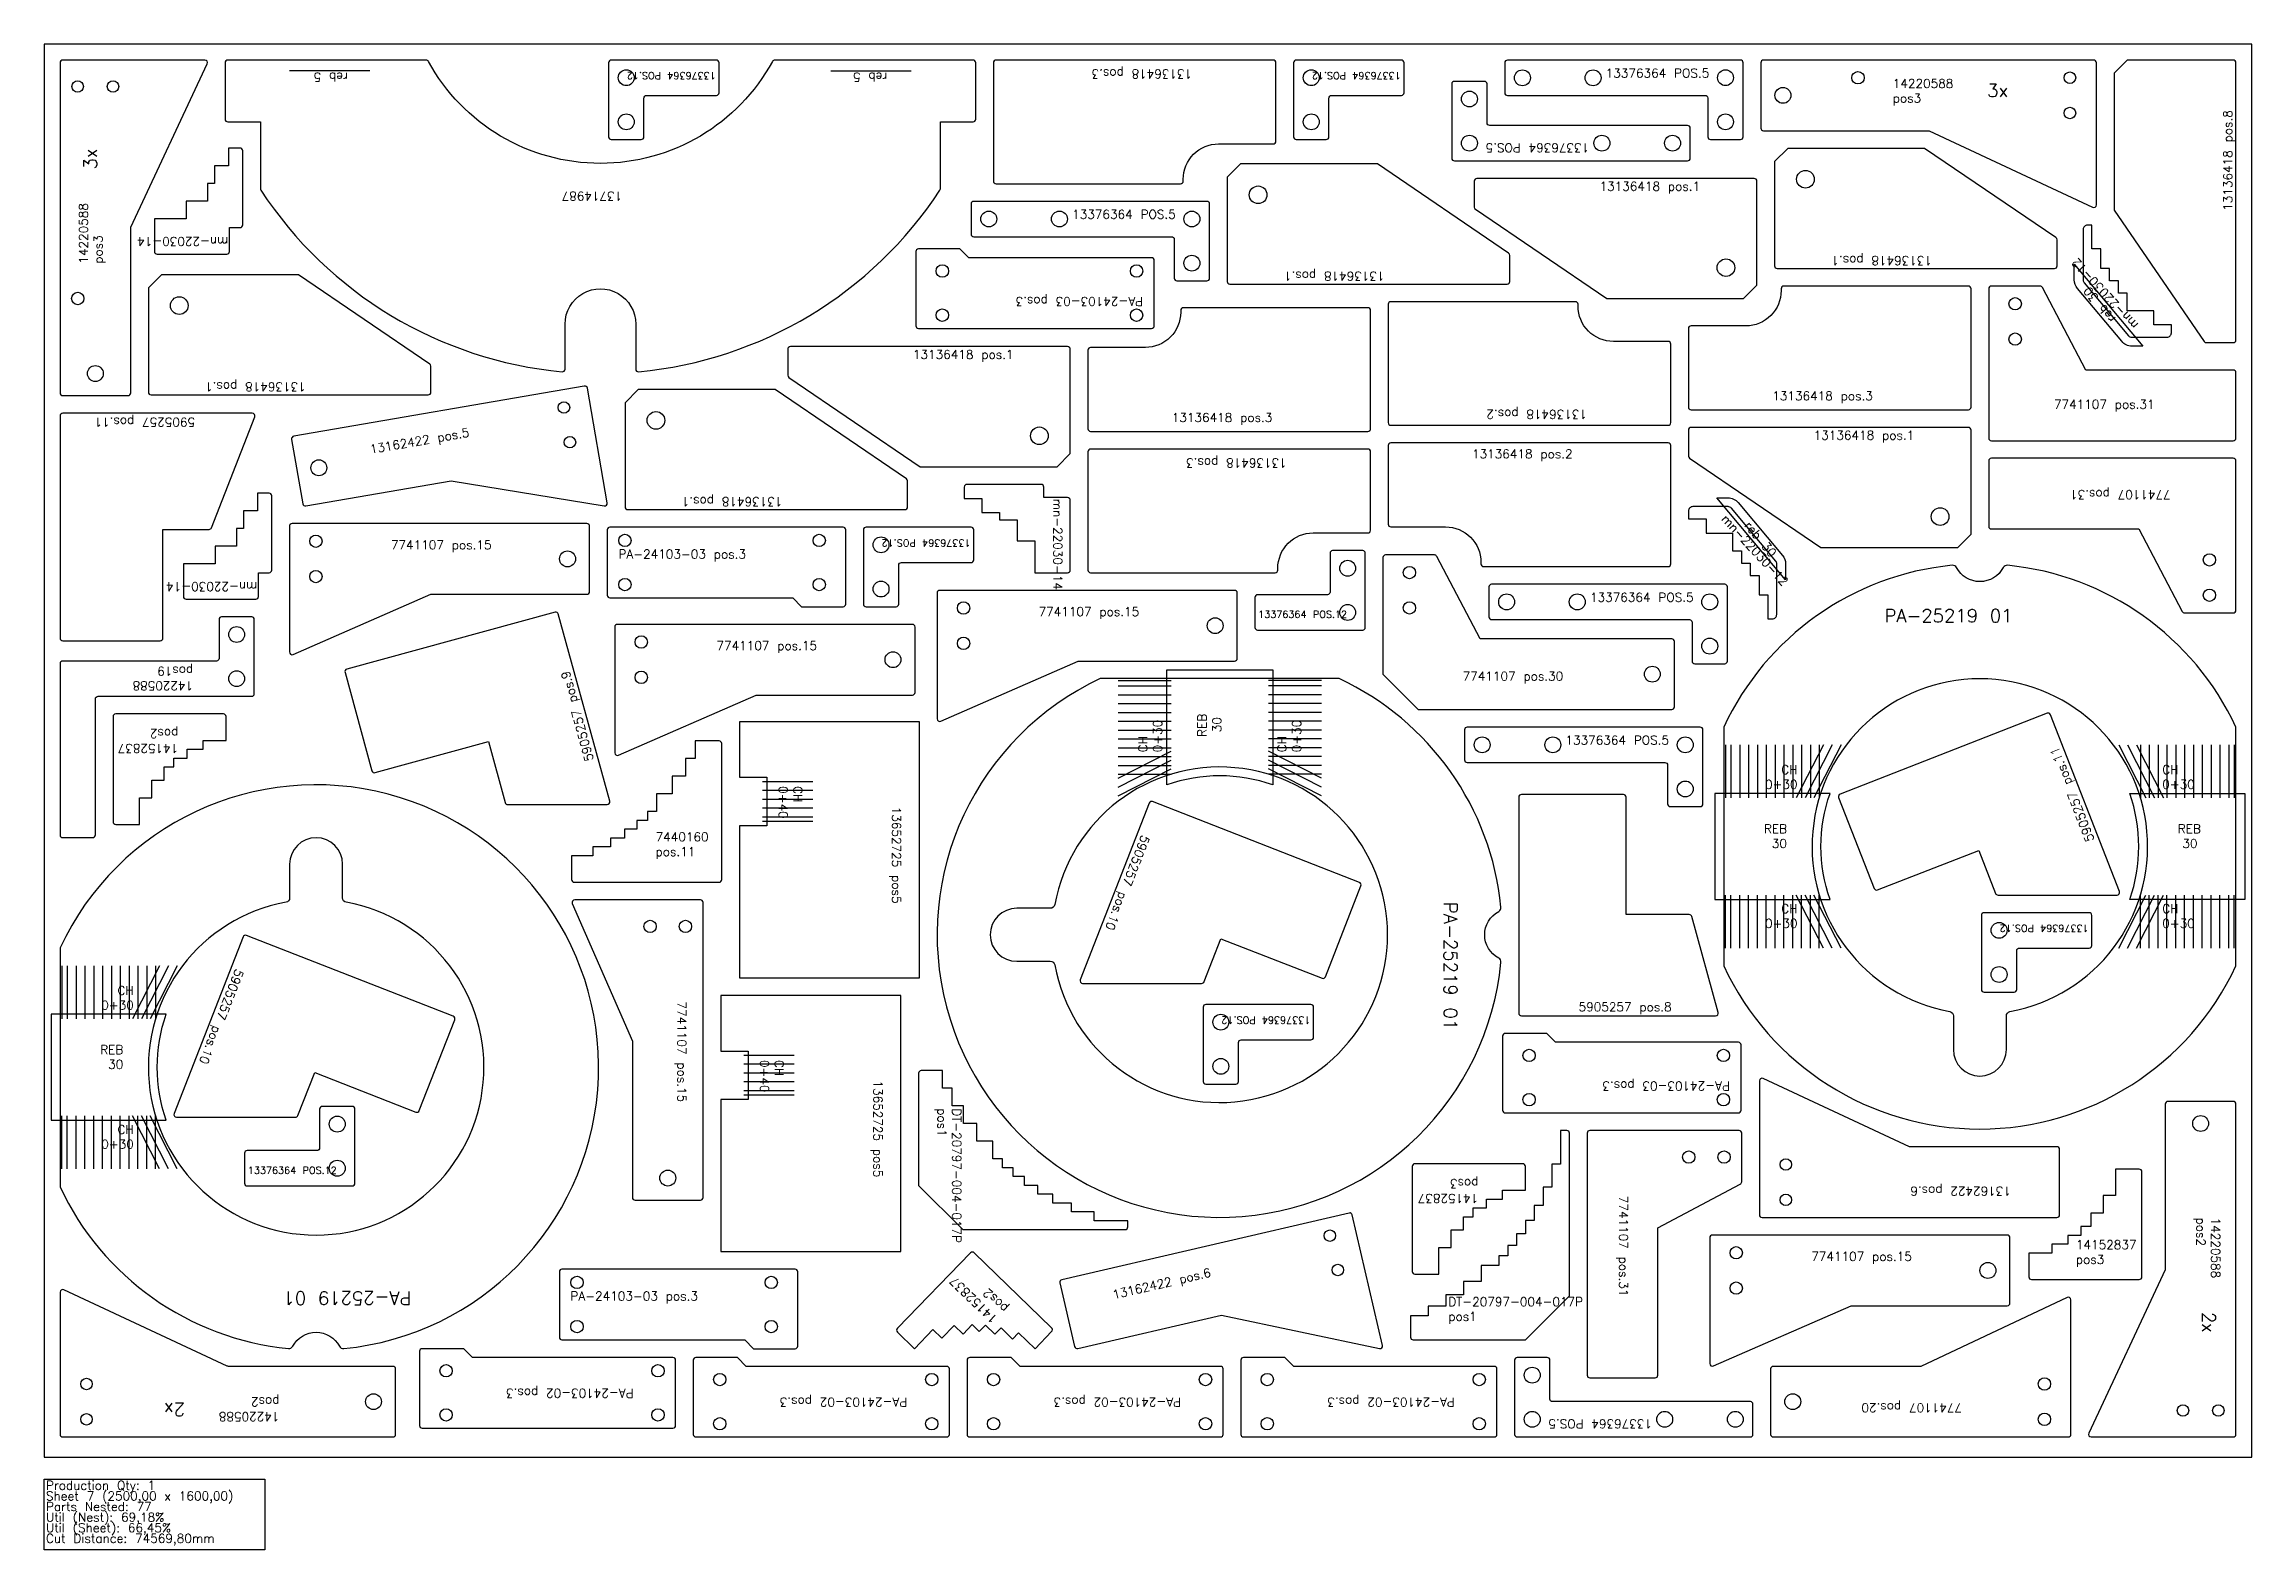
# Model space of a CAD drawing. Header units: millimetres. Extents: x 15750 to 18250, y -105 to 1600.
import ezdxf

# ---------------------------------------------------------------- set-up
doc = ezdxf.new("R2010")
doc.units = ezdxf.units.MM
for name, color, linetype in [('13136418', 7, 'Continuous'), ('13162422', 7, 'Continuous'), ('13376364v01', 7, 'Continuous'), ('13714987', 7, 'Continuous'), ('14152837', 7, 'Continuous'), ('14220588v01', 7, 'Continuous'), ('5905257', 7, 'Continuous'), ('7440160', 7, 'Continuous'), ('7741107v0', 7, 'Continuous'), ('Chanfro', 7, 'Continuous'), ('DT-20797-004-017P', 7, 'Continuous'), ('MN-22030-12', 7, 'Continuous'), ('mn-22030-14', 7, 'Continuous'), ('PA-24103-02', 7, 'Continuous'), ('PA-24103-03', 7, 'Continuous'), ('PA-25219 01', 7, 'Continuous'), ('Rebaixo', 7, 'Continuous'), ('sheet', 24, 'Continuous'), ('Stats', 7, 'Continuous'), ('Texto', 7, 'Continuous')]:
    doc.layers.add(name, color=color, linetype=linetype)
doc.styles.get("Standard").update_dxf_attribs({"font": 'txt.shx'})

msp = doc.modelspace()

# ---------------------------------------------------------------- linework, layer by layer
at = {"color": 2}
for points in [[(16741.3, 542.8), (16741.3, 832.8), (16537.3, 832.8), (16537.3, 769.8), (16568.3, 769.8), (16568.3, 714.8), (16537.3, 714.8), (16537.3, 542.8)], [(16720.2, 232.8), (16720.2, 522.8), (16516.2, 522.8), (16516.2, 459.8), (16547.2, 459.8), (16547.2, 404.8), (16516.2, 404.8), (16516.2, 232.8)]]:
    msp.add_lwpolyline(points, close=True, dxfattribs=at)
at = {"layer": '13136418', "color": 2}
for points in [[(17079.9, 1487), (17141.9, 1487, 0.414214), (17144.9, 1490), (17144.9, 1579, 0.414214), (17141.9, 1582), (16827.9, 1582, 0.414214), (16824.9, 1579), (16824.9, 1445, 0.414214), (16827.9, 1442), (17036.9, 1442, 0.414214), (17039.9, 1445), (17039.9, 1447, -0.414214)], [(18198.6, 1262), (18229, 1262, 0.414214), (18232, 1265), (18232, 1579, 0.414214), (18229, 1582), (18109, 1582), (18094, 1567), (18094, 1412), (18196.1, 1263.3, 0.247123)], [(17879.5, 1482), (17724.5, 1482), (17709.5, 1467), (17709.5, 1349, 0.414214), (17712.5, 1346), (18026.5, 1346, 0.414214), (18029.5, 1349), (18029.5, 1378.4, 0.248329), (18028.2, 1380.9)], [(17259.7, 1464.4), (17104.7, 1464.4), (17089.7, 1449.4), (17089.7, 1331.4, 0.414214), (17092.7, 1328.4), (17406.7, 1328.4, 0.414214), (17409.7, 1331.4), (17409.7, 1360.8, 0.248328), (17408.4, 1363.3)], [(17519.5, 1311.9), (17674.5, 1311.9), (17689.5, 1326.9), (17689.5, 1444.9, 0.414214), (17686.5, 1447.9), (17372.5, 1447.9, 0.414214), (17369.5, 1444.9), (17369.5, 1415.5, 0.248329), (17370.9, 1413)], [(16038, 1338.9), (15883, 1338.9), (15868, 1323.9), (15868, 1205.9, 0.414214), (15871, 1202.9), (16185, 1202.9, 0.414214), (16188, 1205.9), (16188, 1235.4, 0.248329), (16186.7, 1237.8)], [(17677, 1281), (17615, 1281, 0.414214), (17612, 1278), (17612, 1189, 0.414214), (17615, 1186), (17929, 1186, 0.414214), (17932, 1189), (17932, 1323, 0.414214), (17929, 1326), (17720, 1326, 0.414214), (17717, 1323), (17717, 1321, -0.414214)], [(16997, 1256.5), (16935, 1256.5, 0.414214), (16932, 1253.5), (16932, 1164.5, 0.414213), (16935, 1161.5), (17249, 1161.5, 0.414214), (17252, 1164.5), (17252, 1298.5, 0.414214), (17249, 1301.5), (17040, 1301.5, 0.414214), (17037, 1298.5), (17037, 1296.5, -0.414214)], [(17527, 1263.4, -0.414214), (17487, 1303.4), (17487, 1305.4, 0.414214), (17484, 1308.4), (17275, 1308.4, 0.414214), (17272, 1305.4), (17272, 1171.4, 0.414213), (17275, 1168.4), (17589, 1168.4, 0.414214), (17592, 1171.4), (17592, 1260.4, 0.414214), (17589, 1263.4)], [(16742, 1121.5), (16897, 1121.5), (16912, 1136.5), (16912, 1254.5, 0.414214), (16909, 1257.5), (16595, 1257.5, 0.414214), (16592, 1254.5), (16592, 1225.1, 0.248329), (16593.3, 1222.6)], [(16577.8, 1209), (16422.8, 1209), (16407.8, 1194), (16407.8, 1076, 0.414214), (16410.8, 1073), (16724.8, 1073, 0.414214), (16727.8, 1076), (16727.8, 1105.4, 0.248329), (16726.4, 1107.9)], [(17762, 1030), (17917, 1030), (17932, 1045), (17932, 1163, 0.414214), (17929, 1166), (17615, 1166, 0.414214), (17612, 1163), (17612, 1133.6, 0.248329), (17613.3, 1131.1)], [(17187, 1046.5), (17249, 1046.5, 0.414213), (17252, 1049.5), (17252, 1138.5, 0.414214), (17249, 1141.5), (16935, 1141.5, 0.414213), (16932, 1138.5), (16932, 1004.5, 0.414214), (16935, 1001.5), (17144, 1001.5, 0.414214), (17147, 1004.5), (17147, 1006.5, -0.414214)], [(17337, 1053.4, -0.414214), (17377, 1013.4), (17377, 1011.4, 0.414214), (17380, 1008.4), (17589, 1008.4, 0.414214), (17592, 1011.4), (17592, 1145.4, 0.414214), (17589, 1148.4), (17275, 1148.4, 0.414214), (17272, 1145.4), (17272, 1056.4, 0.414214), (17275, 1053.4)]]:
    msp.add_lwpolyline(points, format="xyb", close=True, dxfattribs=at)
for centre in [(17744.5, 1447), (17124.7, 1429.4), (17654.5, 1346.9), (15903, 1303.9), (16442.8, 1174), (16877, 1156.5), (17897, 1065)]:
    msp.add_circle(centre, 10, dxfattribs=at)
at = {"layer": '13162422', "color": 2}
for points in [[(16210.8, 1105.6), (16384.2, 1077.1, 0.515806), (16387.7, 1080.6), (16365.2, 1210.5, 0.414214), (16361.7, 1212.9), (16032.6, 1156, 0.414214), (16030.2, 1152.5), (16042.8, 1079.6, 0.414214), (16046.3, 1077.1)], [(17862.3, 351.4), (17696.6, 428.7, 0.548619), (17692.3, 426), (17692.3, 274.4, 0.414214), (17695.3, 271.4), (18029.3, 271.4, 0.414214), (18032.3, 274.4), (18032.3, 348.4, 0.414214), (18029.3, 351.4)], [(17083.2, 160.7), (17262.1, 122.9, 0.548619), (17265.6, 126.5), (17231.3, 274.2, 0.414213), (17227.7, 276.4), (16902.4, 200.8, 0.414214), (16900.1, 197.2), (16916.9, 125.2, 0.414214), (16920.5, 122.9)]]:
    msp.add_lwpolyline(points, format="xyb", close=True, dxfattribs=at)
for centre, radius in [((16338.6, 1188.6), 6.5), ((16345.4, 1149.2), 6.5), ((16061.1, 1120.3), 9), ((17722.3, 331.4), 6.5), ((17722.3, 291.4), 6.5), ((17206, 250.8), 6.5), ((17215, 211.9), 6.5)]:
    msp.add_circle(centre, radius, dxfattribs=at)
at = {"layer": '13376364v01', "color": 2}
for points in [[(16514.2, 1545), (16514.2, 1579, 0.414214), (16511.2, 1582), (16392.2, 1582, 0.414214), (16389.2, 1579), (16389.2, 1495, 0.414214), (16392.2, 1492), (16426.2, 1492, 0.414213), (16429.2, 1495), (16429.2, 1539, -0.414214), (16432.2, 1542), (16511.2, 1542, 0.414214)], [(17289.9, 1545), (17289.9, 1579, 0.414213), (17286.9, 1582), (17167.9, 1582, 0.414213), (17164.9, 1579), (17164.9, 1495, 0.414214), (17167.9, 1492), (17201.9, 1492, 0.414213), (17204.9, 1495), (17204.9, 1539, -0.414214), (17207.9, 1542), (17286.9, 1542, 0.414214)], [(17637, 1492), (17671, 1492, 0.414214), (17674, 1495), (17674, 1579, 0.414214), (17671, 1582), (17407, 1581.9, 0.414214), (17404, 1578.9), (17404, 1544.9, 0.414214), (17407, 1541.9), (17631, 1542, -0.414213), (17634, 1539), (17634, 1495, 0.414213)], [(17381, 1557.9), (17347, 1557.9, 0.414214), (17344, 1554.9), (17344, 1470.9, 0.414213), (17347, 1467.9), (17611, 1467.9, 0.414214), (17614, 1470.9), (17614, 1504.9, 0.414214), (17611, 1507.9), (17387, 1507.9, -0.414214), (17384, 1510.9), (17384, 1554.9, 0.414213)], [(17032.7, 1332), (17066.7, 1332, 0.414214), (17069.7, 1335), (17069.7, 1419, 0.414214), (17066.7, 1422), (16802.7, 1422, 0.414214), (16799.7, 1419), (16799.7, 1385, 0.414214), (16802.7, 1382), (17026.7, 1382, -0.414213), (17029.7, 1379), (17029.7, 1335, 0.414214)], [(16802.7, 1016), (16802.7, 1050, 0.414214), (16799.7, 1053), (16680.7, 1053, 0.414214), (16677.7, 1050), (16677.7, 966, 0.414214), (16680.7, 963), (16714.7, 963, 0.414214), (16717.7, 966), (16717.7, 1010, -0.414214), (16720.7, 1013), (16799.7, 1013, 0.414214)], [(17121.1, 973.5), (17121.1, 939.5, 0.414214), (17124.1, 936.5), (17243.1, 936.5, 0.414214), (17246.1, 939.5), (17246.1, 1023.5, 0.414214), (17243.1, 1026.5), (17209.1, 1026.5, 0.414214), (17206.1, 1023.5), (17206.1, 979.5, -0.414213), (17203.1, 976.5), (17124.1, 976.5, 0.414213)], [(17619.1, 898.4), (17653.1, 898.4, 0.414214), (17656.1, 901.4), (17656.1, 985.4, 0.414214), (17653.1, 988.4), (17389.1, 988.4, 0.414214), (17386.1, 985.4), (17386.1, 951.4, 0.414214), (17389.1, 948.4), (17613.1, 948.4, -0.414214), (17616.1, 945.4), (17616.1, 901.4, 0.414213)], [(17591.4, 736.6), (17625.4, 736.6, 0.414214), (17628.4, 739.6), (17628.4, 823.6, 0.414214), (17625.4, 826.6), (17361.4, 826.6, 0.414213), (17358.4, 823.6), (17358.4, 789.6, 0.414214), (17361.4, 786.6), (17585.4, 786.6, -0.414213), (17588.4, 783.6), (17588.4, 739.6, 0.414214)], [(18068.8, 579.5), (18068.8, 613.5, 0.414214), (18065.8, 616.5), (17946.8, 616.5, 0.414214), (17943.8, 613.5), (17943.8, 529.5, 0.414214), (17946.8, 526.5), (17980.8, 526.5, 0.414214), (17983.8, 529.5), (17983.8, 573.5, -0.414214), (17986.8, 576.5), (18065.8, 576.5, 0.414214)], [(17187.5, 475.5), (17187.5, 509.5, 0.414214), (17184.5, 512.5), (17065.5, 512.5, 0.414214), (17062.5, 509.5), (17062.5, 425.5, 0.414213), (17065.5, 422.5), (17099.5, 422.5, 0.414214), (17102.5, 425.5), (17102.5, 469.5, -0.414214), (17105.5, 472.5), (17184.5, 472.5, 0.414214)], [(15976.9, 344.1), (15976.9, 310.1, 0.414214), (15979.9, 307.1), (16098.9, 307.1, 0.414214), (16101.9, 310.1), (16101.9, 394.1, 0.414213), (16098.9, 397.1), (16064.9, 397.1, 0.414214), (16061.9, 394.1), (16061.9, 350.1, -0.414214), (16058.9, 347.1), (15979.9, 347.1, 0.414214)], [(17452.1, 112.8), (17418.1, 112.8, 0.414214), (17415.1, 109.8), (17415.1, 25.8, 0.414213), (17418.1, 22.8), (17682.1, 22.8, 0.414214), (17685.1, 25.8), (17685.1, 59.8, 0.414213), (17682.1, 62.8), (17458.1, 62.8, -0.414214), (17455.1, 65.8), (17455.1, 109.8, 0.414214)]]:
    msp.add_lwpolyline(points, format="xyb", close=True, dxfattribs=at)
for centre in [(16409.2, 1562), (17184.9, 1562), (17424, 1561.9), (17504, 1561.9), (17654, 1562), (17364, 1537.9), (16409.2, 1512), (17184.9, 1512), (17654, 1512), (17364, 1487.9), (17514, 1487.9), (17594, 1487.9), (16819.7, 1402), (16899.7, 1402), (17049.7, 1402), (17049.7, 1352), (16697.7, 1033), (17226.1, 1006.5), (16697.7, 983), (17406.1, 968.4), (17486.1, 968.4), (17636.1, 968.4), (17226.1, 956.5), (17636.1, 918.4), (17378.4, 806.6), (17458.4, 806.6), (17608.4, 806.6), (17608.4, 756.6), (17963.8, 596.5), (17963.8, 546.5), (17082.5, 492.5), (17082.5, 442.5), (16081.9, 377.1), (16081.9, 327.1), (17435.1, 92.8), (17435.1, 42.8), (17585.1, 42.8), (17665.1, 42.8)]:
    msp.add_circle(centre, 9, dxfattribs=at)
at = {"layer": '13714987', "color": 2}
msp.add_lwpolyline([(16336.6, 1229, 0.44209), (16339.9, 1232), (16339.9, 1283, -1.000022), (16419.9, 1283), (16419.9, 1232, 0.442091), (16423.2, 1229, 0.227695), (16764.4, 1434.5, 0.146293), (16764.9, 1436.2), (16764.9, 1512), (16801.9, 1512, 0.414214), (16804.9, 1515), (16804.9, 1579, 0.414213), (16801.9, 1582), (16577.3, 1582, 0.274106), (16574.7, 1580.4, -0.592749), (16185.2, 1580.4, 0.274107), (16182.5, 1582), (15957.9, 1582, 0.414214), (15954.9, 1579), (15954.9, 1515, 0.414214), (15957.9, 1512), (15994.9, 1512), (15994.9, 1436.2, 0.146293), (15995.4, 1434.5, 0.227695)], format="xyb", close=True, dxfattribs=at)
at = {"layer": '14152837', "color": 2}
for points in [[(15828, 838.5), (15828, 719.5, 0.414214), (15831, 716.5), (15858, 716.5), (15858, 746.5), (15872, 746.5), (15872, 766.5), (15886, 766.5), (15886, 781.5), (15897, 781.5), (15897, 791.5), (15912, 791.5), (15912, 801.5), (15930, 801.5), (15930, 811.5), (15956, 811.5), (15956, 838.5, 0.414213), (15953, 841.5), (15831, 841.5, 0.414213)], [(17299.3, 329.2), (17299.3, 210.2, 0.414214), (17302.3, 207.2), (17329.3, 207.2), (17329.3, 237.2), (17343.3, 237.2), (17343.3, 257.2), (17357.3, 257.2), (17357.3, 272.2), (17368.3, 272.2), (17368.3, 282.2), (17383.3, 282.2), (17383.3, 292.2), (17401.3, 292.2), (17401.3, 302.2), (17427.3, 302.2), (17427.3, 329.2, 0.414214), (17424.3, 332.2), (17302.3, 332.2, 0.414214)], [(18125.5, 204.1), (18125.5, 323.1, 0.414214), (18122.5, 326.1), (18095.5, 326.1), (18095.5, 296.1), (18081.5, 296.1), (18081.5, 276.1), (18067.5, 276.1), (18067.5, 261.1), (18056.5, 261.1), (18056.5, 251.1), (18041.5, 251.1), (18041.5, 241.1), (18023.5, 241.1), (18023.5, 231.1), (17997.5, 231.1), (17997.5, 204.1, 0.414214), (18000.5, 201.1), (18122.5, 201.1, 0.414214)], [(16799, 231.3), (16716.2, 145.9, 0.414213), (16716.3, 141.6), (16735.7, 122.8), (16756.5, 144.4), (16766.6, 134.6), (16780.5, 149), (16790.6, 139.2), (16801, 150), (16808.9, 142.4), (16815.9, 149.5), (16826.6, 139.1), (16833.6, 146.3), (16846.5, 133.7), (16853.5, 140.9), (16872.1, 122.8), (16890.9, 142.2, 0.414214), (16890.9, 146.5), (16803.3, 231.4, 0.414214)]]:
    msp.add_lwpolyline(points, format="xyb", close=True, dxfattribs=at)
at = {"layer": '14220588v01', "color": 2}
for points in [[(15845, 1202, 0.414214), (15848, 1205), (15848, 1391.3, -0.109518), (15848.3, 1392.6), (15934.6, 1577.7, 0.548619), (15931.9, 1582), (15771, 1582, 0.414214), (15768, 1579), (15768, 1205, 0.414214), (15771, 1202)], [(17694, 1505, 0.414214), (17697, 1502), (17883.3, 1502, -0.109517), (17884.6, 1501.7), (18069.7, 1415.4, 0.548619), (18074, 1418.1), (18074, 1579, 0.414214), (18071, 1582), (17697, 1582, 0.414214), (17694, 1579)], [(15985, 951.5), (15951, 951.5, 0.414214), (15948, 948.5), (15948, 904.5, -0.414213), (15945, 901.5), (15771, 901.5, 0.414214), (15768, 898.5), (15768, 704.5, 0.414213), (15771, 701.5), (15805, 701.5, 0.414214), (15808, 704.5), (15808, 858.5, -0.414214), (15811, 861.5), (15985, 861.5, 0.414214), (15988, 864.5), (15988, 948.5, 0.414214)], [(18155, 402.8, 0.414214), (18152, 399.8), (18152, 213.5, -0.109518), (18151.7, 212.2), (18065.4, 27.1, 0.548619), (18068.1, 22.8), (18229, 22.8, 0.414214), (18232, 25.8), (18232, 399.8, 0.414214), (18229, 402.8)], [(16148, 99.8, 0.414214), (16145, 102.8), (15958.7, 102.8, -0.109518), (15957.4, 103.1), (15772.3, 189.4, 0.548619), (15768, 186.7), (15768, 25.8, 0.414214), (15771, 22.8), (16145, 22.8, 0.414214), (16148, 25.8)]]:
    msp.add_lwpolyline(points, format="xyb", close=True, dxfattribs=at)
for centre, radius in [((15788, 1552), 6.5), ((15828, 1552), 6.5), ((17719, 1542), 9), ((17804, 1562), 7), ((18044, 1562), 6.5), ((18044, 1522), 6.5), ((15788, 1312), 7), ((15808, 1227), 9), ((15968, 931.5), 9), ((15968, 881.5), 9), ((18192, 377.8), 9), ((15798, 82.8), 6.5), ((16123, 62.8), 9), ((18172, 52.8), 6.5), ((18212, 52.8), 6.5), ((15798, 42.8), 6.5)]:
    msp.add_circle(centre, radius, dxfattribs=at)
at = {"layer": '5905257', "color": 2}
for points in [[(15884.5, 1050.5), (15936.7, 1050.5, 0.308898), (15939.5, 1052.4), (15988.5, 1177.9, 0.528004), (15985.7, 1182), (15771, 1182, 0.414214), (15768, 1179), (15768, 927.5, 0.414214), (15771, 924.5), (15881.5, 924.5, 0.414214), (15884.5, 927.5)], [(16272.1, 741.1, 0.337796), (16275, 738.9), (16387.5, 738.9, 0.494996), (16390.4, 742.7), (16332.2, 954.8, 0.414214), (16328.6, 956.9), (16092.8, 892.2, 0.414214), (16090.7, 888.6), (16121.2, 777.2, 0.414213), (16124.9, 775.1), (16253.2, 810.3)], [(17940.8, 687), (17959.8, 638.4, 0.308897), (17962.6, 636.5), (18097.3, 636.5, 0.528003), (18100.1, 640.6), (18022, 840.6, 0.414214), (18018.1, 842.3), (17783.8, 750.8, 0.414214), (17782.1, 746.9), (17822.3, 644, 0.414214), (17826.2, 642.2)], [(17613, 614.3), (17541.3, 614.3), (17541.3, 747.3, 0.414214), (17538.3, 750.3), (17422.8, 750.3, 0.414213), (17419.8, 747.3), (17419.8, 502.8, 0.414213), (17422.8, 499.8), (17642.8, 499.8, 0.494996), (17645.7, 503.6), (17615.9, 612.1, 0.337796)], [(17082.5, 587), (17197.1, 542.3, 0.414213), (17200.9, 544), (17241.1, 646.9, 0.414213), (17239.4, 650.8), (17005.2, 742.3, 0.414214), (17001.3, 740.6), (16923.2, 540.6, 0.528004), (16926, 536.5), (17060.7, 536.5, 0.308897), (17063.5, 538.4)], [(16056.4, 435.4), (16170.9, 390.7, 0.414213), (16174.8, 392.4), (16215, 495.3, 0.414213), (16213.3, 499.2), (15979.1, 590.7, 0.414214), (15975.2, 589), (15897.1, 389, 0.528003), (15899.9, 384.9), (16034.6, 384.9, 0.308897), (16037.4, 386.8)]]:
    msp.add_lwpolyline(points, format="xyb", close=True, dxfattribs=at)
at = {"layer": '7440160', "color": 2}
msp.add_lwpolyline([(16347.3, 681), (16347.3, 654, 0.414213), (16350.3, 651), (16514.3, 651, 0.414214), (16517.3, 654), (16517.3, 808, 0.414214), (16514.3, 811), (16487.3, 811), (16487.3, 791), (16476.3, 791), (16476.3, 771), (16461.3, 771), (16461.3, 751), (16443.3, 751), (16443.3, 731), (16433.3, 731), (16433.3, 721), (16421.3, 721), (16421.3, 711), (16407.3, 711), (16407.3, 701), (16391.3, 701), (16391.3, 691), (16371.3, 691), (16371.3, 681)], format="xyb", close=True, dxfattribs=at)
at = {"layer": '7741107v0', "color": 2}
for points in [[(18010.2, 1326), (17955, 1326, 0.414214), (17952, 1323), (17952, 1154, 0.414214), (17955, 1151), (18229, 1151, 0.414214), (18232, 1154), (18232, 1228, 0.414214), (18229, 1231), (18062, 1231), (18012.8, 1324.4, 0.278459)], [(18173.8, 956), (18229, 956, 0.414214), (18232, 959), (18232, 1128, 0.414214), (18229, 1131), (17955, 1131, 0.414214), (17952, 1128), (17952, 1054, 0.414214), (17955, 1051), (18122, 1051), (18171.2, 957.6, 0.278459)], [(16367.7, 980.1), (16367.7, 1054.1, 0.414214), (16364.7, 1057.1), (16030.7, 1057.1, 0.414213), (16027.7, 1054.1), (16027.7, 911.7, 0.540864), (16031.9, 908.9), (16187.7, 977.1), (16364.7, 977.1, 0.414214)], [(17593.1, 926.6), (17376.1, 926.6), (17326.9, 1020, 0.27846), (17324.3, 1021.6), (17269.1, 1021.6, 0.414214), (17266.1, 1018.6), (17266.1, 886.6), (17306.1, 846.6), (17593.1, 846.6, 0.414214), (17596.1, 849.6), (17596.1, 923.6, 0.414214)], [(17101.1, 904.5), (17101.1, 978.5, 0.414214), (17098.1, 981.5), (16764.1, 981.5, 0.414214), (16761.1, 978.5), (16761.1, 836.1, 0.540864), (16765.3, 833.3), (16921.1, 901.5), (17098.1, 901.5, 0.414213)], [(16736.2, 866), (16736.2, 940, 0.414214), (16733.2, 943), (16399.2, 943, 0.414214), (16396.2, 940), (16396.2, 797.6, 0.540864), (16400.4, 794.8), (16556.2, 863), (16733.2, 863, 0.414214)], [(16419.2, 291), (16493.2, 291, 0.414214), (16496.2, 294), (16496.2, 628, 0.414214), (16493.2, 631), (16350.8, 631, 0.540864), (16348.1, 626.8), (16416.2, 471), (16416.2, 294, 0.414214)], [(17672.3, 311.6), (17672.3, 366.8, 0.414214), (17669.3, 369.8), (17500.3, 369.8, 0.414214), (17497.3, 366.8), (17497.3, 92.8, 0.414214), (17500.3, 89.8), (17574.3, 89.8, 0.414214), (17577.3, 92.8), (17577.3, 259.8), (17670.7, 309, 0.278459)], [(17976.1, 174.4), (17976.1, 248.4, 0.414214), (17973.1, 251.4), (17639.1, 251.4, 0.414214), (17636.1, 248.4), (17636.1, 106, 0.540864), (17640.3, 103.2), (17796.1, 171.4), (17973.1, 171.4, 0.414214)], [(17705.1, 99.8), (17705.1, 25.8, 0.414213), (17708.1, 22.8), (18042.1, 22.8, 0.414214), (18045.1, 25.8), (18045.1, 178.1, 0.549761), (18040.8, 180.8), (17875.1, 102.8), (17708.1, 102.8, 0.414213)]]:
    msp.add_lwpolyline(points, format="xyb", close=True, dxfattribs=at)
for centre, radius in [((17982, 1306), 7), ((17982, 1266), 7), ((16057.7, 1037.1), 7), ((16342.7, 1017.1), 9), ((16057.7, 997.1), 7), ((17296.1, 1001.6), 7), ((18202, 1016), 7), ((18202, 976), 7), ((16791.1, 961.5), 7), ((17076.1, 941.5), 9), ((17296.1, 961.6), 7), ((16426.2, 923), 7), ((16791.1, 921.5), 7), ((16711.2, 903), 9), ((16426.2, 883), 7), ((17571.1, 886.6), 9), ((16436.2, 601), 7), ((16476.2, 601), 7), ((17612.3, 339.8), 7), ((17652.3, 339.8), 7), ((16456.2, 316), 9), ((17666.1, 231.4), 7), ((17951.1, 211.4), 9), ((17666.1, 191.4), 7), ((18015.1, 82.8), 7), ((17730.1, 62.8), 9), ((18015.1, 42.8), 7)]:
    msp.add_circle(centre, radius, dxfattribs=at)
at = {"layer": 'Chanfro', "color": 6}
for p, q in [((16966.3, 879.3), (17026.3, 879.3)), ((17196.3, 879.3), (17136.3, 879.3)), ((16966.3, 873.3), (17026.3, 873.3)), ((16966.3, 863.3), (17026.3, 863.3)), ((16966.3, 853.3), (17026.3, 853.3)), ((17196.3, 873.3), (17136.3, 873.3)), ((17196.3, 863.3), (17136.3, 863.3)), ((17196.3, 853.3), (17136.3, 853.3)), ((16966.3, 843.3), (17026.3, 843.3)), ((16966.3, 833.3), (17026.3, 833.3)), ((17196.3, 843.3), (17136.3, 843.3)), ((17196.3, 833.3), (17136.3, 833.3)), ((16966.3, 823.3), (17026.3, 823.3)), ((16966.3, 813.3), (17026.3, 813.3)), ((16966.3, 803.3), (17026.3, 803.3)), ((17196.3, 823.3), (17136.3, 823.3)), ((17196.3, 813.3), (17136.3, 813.3)), ((17196.3, 803.3), (17136.3, 803.3)), ((17654.1, 806.5), (17654.1, 746.5)), ((17660.1, 806.5), (17660.1, 746.5)), ((17670.1, 806.5), (17670.1, 746.5)), ((17680.1, 806.5), (17680.1, 746.5)), ((17690.1, 806.5), (17690.1, 746.5)), ((17700.1, 806.5), (17700.1, 746.5)), ((17710.1, 806.5), (17710.1, 746.5)), ((17720.1, 806.5), (17720.1, 746.5)), ((17730.1, 806.5), (17730.1, 746.5)), ((17764.8, 806.5), (17734.1, 746.5)), ((17740.1, 806.5), (17740.1, 746.5)), ((17774.8, 806.5), (17744.1, 746.5)), ((17750.1, 806.5), (17750.1, 746.5)), ((17784.8, 806.5), (17754.1, 746.5)), ((17760.1, 806.5), (17760.1, 746.5)), ((18099.2, 806.5), (18129.9, 746.5)), ((18109.2, 806.5), (18139.9, 746.5)), ((18119.2, 806.5), (18149.9, 746.5)), ((18123.9, 806.5), (18123.9, 746.5)), ((18133.9, 806.5), (18133.9, 746.5)), ((18143.9, 806.5), (18143.9, 746.5)), ((18153.9, 806.5), (18153.9, 746.5)), ((18163.9, 806.5), (18163.9, 746.5)), ((18173.9, 806.5), (18173.9, 746.5)), ((18183.9, 806.5), (18183.9, 746.5)), ((18193.9, 806.5), (18193.9, 746.5)), ((18203.9, 806.5), (18203.9, 746.5)), ((18213.9, 806.5), (18213.9, 746.5)), ((18223.9, 806.5), (18223.9, 746.5)), ((18229.9, 806.5), (18229.9, 746.5)), ((16966.3, 768.7), (17026.3, 799.3)), ((16966.3, 793.3), (17026.3, 793.3)), ((16966.3, 758.7), (17026.3, 789.3)), ((16966.3, 783.3), (17026.3, 783.3)), ((16966.3, 748.7), (17026.3, 779.3)), ((17196.3, 768.7), (17136.3, 799.3)), ((17196.3, 793.3), (17136.3, 793.3)), ((17196.3, 758.7), (17136.3, 789.3)), ((17196.3, 783.3), (17136.3, 783.3)), ((17196.3, 748.7), (17136.3, 779.3)), ((16966.3, 773.3), (17026.3, 773.3)), ((17196.3, 773.3), (17136.3, 773.3)), ((17654.1, 576.5), (17654.1, 636.5)), ((17660.1, 576.5), (17660.1, 636.5)), ((17670.1, 576.5), (17670.1, 636.5)), ((17680.1, 576.5), (17680.1, 636.5)), ((17690.1, 576.5), (17690.1, 636.5)), ((17700.1, 576.5), (17700.1, 636.5)), ((17710.1, 576.5), (17710.1, 636.5)), ((17720.1, 576.5), (17720.1, 636.5)), ((17730.1, 576.5), (17730.1, 636.5)), ((17764.8, 576.5), (17734.1, 636.5)), ((17740.1, 576.5), (17740.1, 636.5)), ((17774.8, 576.5), (17744.1, 636.5)), ((17750.1, 576.5), (17750.1, 636.5)), ((17784.8, 576.5), (17754.1, 636.5)), ((17760.1, 576.5), (17760.1, 636.5)), ((18099.2, 576.5), (18129.9, 636.5)), ((18109.2, 576.5), (18139.9, 636.5)), ((18119.2, 576.5), (18149.9, 636.5)), ((18123.9, 576.5), (18123.9, 636.5)), ((18133.9, 576.5), (18133.9, 636.5)), ((18143.9, 576.5), (18143.9, 636.5)), ((18153.9, 576.5), (18153.9, 636.5)), ((18163.9, 576.5), (18163.9, 636.5)), ((18173.9, 576.5), (18173.9, 636.5)), ((18183.9, 576.5), (18183.9, 636.5)), ((18193.9, 576.5), (18193.9, 636.5)), ((18203.9, 576.5), (18203.9, 636.5)), ((18213.9, 576.5), (18213.9, 636.5)), ((18223.9, 576.5), (18223.9, 636.5)), ((18229.9, 576.5), (18229.9, 636.5)), ((15770.1, 556.4), (15770.1, 496.4)), ((15776.1, 556.4), (15776.1, 496.4)), ((15786.1, 556.4), (15786.1, 496.4)), ((15796.1, 556.4), (15796.1, 496.4)), ((15806.1, 556.4), (15806.1, 496.4)), ((15816.1, 556.4), (15816.1, 496.4)), ((15826.1, 556.4), (15826.1, 496.4)), ((15836.1, 556.4), (15836.1, 496.4)), ((15846.1, 556.4), (15846.1, 496.4)), ((15880.8, 556.4), (15850.1, 496.4)), ((15856.1, 556.4), (15856.1, 496.4)), ((15890.8, 556.4), (15860.1, 496.4)), ((15866.1, 556.4), (15866.1, 496.4)), ((15900.8, 556.4), (15870.1, 496.4)), ((15876.1, 556.4), (15876.1, 496.4)), ((15770.1, 326.4), (15770.1, 386.4)), ((15776.1, 326.4), (15776.1, 386.4)), ((15786.1, 326.4), (15786.1, 386.4)), ((15796.1, 326.4), (15796.1, 386.4)), ((15806.1, 326.4), (15806.1, 386.4)), ((15816.1, 326.4), (15816.1, 386.4)), ((15826.1, 326.4), (15826.1, 386.4)), ((15836.1, 326.4), (15836.1, 386.4)), ((15846.1, 326.4), (15846.1, 386.4)), ((15880.8, 326.4), (15850.1, 386.4)), ((15856.1, 326.4), (15856.1, 386.4)), ((15890.8, 326.4), (15860.1, 386.4)), ((15866.1, 326.4), (15866.1, 386.4)), ((15900.8, 326.4), (15870.1, 386.4)), ((15876.1, 326.4), (15876.1, 386.4))]:
    msp.add_line(p, q, dxfattribs=at)
at = {"layer": 'Chanfro', "color": 2}
for p, q in [((16620.3, 764.8), (16563.3, 764.8)), ((16620.3, 754.8), (16563.3, 754.8)), ((16620.3, 744.8), (16563.3, 744.8)), ((16620.3, 734.8), (16563.3, 734.8)), ((16620.3, 724.8), (16563.3, 724.8)), ((16620.3, 719.8), (16563.3, 719.8)), ((16599.2, 454.8), (16542.2, 454.8)), ((16599.2, 444.8), (16542.2, 444.8)), ((16599.2, 434.8), (16542.2, 434.8)), ((16599.2, 424.8), (16542.2, 424.8)), ((16599.2, 414.8), (16542.2, 414.8)), ((16599.2, 409.8), (16542.2, 409.8))]:
    msp.add_line(p, q, dxfattribs=at)
at = {"layer": 'DT-20797-004-017P', "color": 2}
for points in [[(16858.7, 317.7), (16847.2, 317.7), (16847.2, 327.7), (16835.2, 327.7), (16835.2, 337.7), (16824.2, 337.7), (16824.2, 357.7), (16806.2, 357.7), (16806.2, 377.7), (16791.2, 377.7), (16791.2, 397.7), (16778.2, 397.7), (16778.2, 417.7), (16767.2, 417.7), (16767.2, 437.7), (16743.2, 437.7, 0.414214), (16740.2, 434.7), (16740.2, 307.7), (16790.2, 257.7), (16974.2, 257.7, 0.414214), (16977.2, 260.7), (16977.2, 267.7), (16939.2, 267.7), (16939.2, 277.7), (16913.2, 277.7), (16913.2, 287.7), (16892.2, 287.7), (16892.2, 297.7), (16875.2, 297.7), (16875.2, 307.7), (16860.2, 307.7), (16860.2, 317.7)], [(17417.3, 251.3), (17417.3, 239.8), (17407.3, 239.8), (17407.3, 227.8), (17397.3, 227.8), (17397.3, 216.8), (17377.3, 216.8), (17377.3, 198.8), (17357.3, 198.8), (17357.3, 183.8), (17337.3, 183.8), (17337.3, 170.8), (17317.3, 170.8), (17317.3, 159.8), (17297.3, 159.8), (17297.3, 135.8, 0.414214), (17300.3, 132.8), (17427.3, 132.8), (17477.3, 182.8), (17477.3, 366.8, 0.414214), (17474.3, 369.8), (17467.3, 369.8), (17467.3, 331.8), (17457.3, 331.8), (17457.3, 305.8), (17447.3, 305.8), (17447.3, 284.8), (17437.3, 284.8), (17437.3, 267.8), (17427.3, 267.8), (17427.3, 252.8), (17417.3, 252.8)]]:
    msp.add_lwpolyline(points, format="xyb", close=True, dxfattribs=at)
at = {"layer": 'MN-22030-12', "color": 1}
for points in [[(18108.9, 1298.1), (18108.9, 1318.1), (18098.9, 1318.1), (18098.9, 1332.1), (18088.9, 1332.1), (18088.9, 1346.1), (18078.9, 1346.1), (18078.9, 1368.1), (18068.9, 1368.1), (18068.9, 1395.1), (18063.9, 1395.1, 0.414214), (18058.9, 1390.1), (18058.9, 1333, 0.176327), (18060.1, 1329.7), (18110.3, 1269.9, 0.221695), (18114.1, 1268.1), (18153.9, 1268.1, 0.414214), (18158.9, 1273.1), (18158.9, 1282.1), (18138.9, 1282.1), (18138.9, 1298.1)], [(17662, 1046.3), (17662, 1026.3), (17672, 1026.3), (17672, 1012.3), (17682, 1012.3), (17682, 998.3), (17692, 998.3), (17692, 976.3), (17702, 976.3), (17702, 949.3), (17707, 949.3, 0.414214), (17712, 954.3), (17712, 1011.5, 0.176327), (17710.8, 1014.7), (17660.6, 1074.5, 0.221695), (17656.8, 1076.3), (17617, 1076.3, 0.414214), (17612, 1071.3), (17612, 1062.3), (17632, 1062.3), (17632, 1046.3)]]:
    msp.add_lwpolyline(points, format="xyb", close=True, dxfattribs=at)
at = {"layer": 'mn-22030-14', "color": 2}
for points in [[(15934.9, 1442.3), (15934.9, 1422.3), (15910.9, 1422.3), (15910.9, 1402.3), (15874.9, 1402.3), (15874.9, 1365.3, 0.414213), (15877.9, 1362.3), (15956.9, 1362.3, 0.414214), (15959.9, 1365.3), (15959.9, 1392.3), (15971.9, 1392.3, 0.414214), (15974.9, 1395.3), (15974.9, 1479.3, 0.414213), (15971.9, 1482.3), (15958.9, 1482.3), (15958.9, 1462.3), (15942.9, 1462.3), (15942.9, 1442.3)], [(16832, 1061.5), (16852, 1061.5), (16852, 1037.5), (16872, 1037.5), (16872, 1001.5), (16909, 1001.5, 0.414214), (16912, 1004.5), (16912, 1083.5, 0.414214), (16909, 1086.5), (16882, 1086.5), (16882, 1098.5, 0.414214), (16879, 1101.5), (16795, 1101.5, 0.414213), (16792, 1098.5), (16792, 1085.5), (16812, 1085.5), (16812, 1069.5), (16832, 1069.5)], [(15967.7, 1051.5), (15967.7, 1031.5), (15943.7, 1031.5), (15943.7, 1011.5), (15907.7, 1011.5), (15907.7, 974.5, 0.414214), (15910.7, 971.5), (15989.7, 971.5, 0.414214), (15992.7, 974.5), (15992.7, 1001.5), (16004.7, 1001.5, 0.414214), (16007.7, 1004.5), (16007.7, 1088.5, 0.414213), (16004.7, 1091.5), (15991.7, 1091.5), (15991.7, 1071.5), (15975.7, 1071.5), (15975.7, 1051.5)]]:
    msp.add_lwpolyline(points, format="xyb", close=True, dxfattribs=at)
at = {"layer": 'PA-24103-02', "color": 2}
for points in [[(16465.1, 109.8, 0.414213), (16462.1, 112.8), (16235.1, 112.8), (16225.1, 122.8), (16178.1, 122.8, 0.414213), (16175.1, 119.8), (16175.1, 35.8, 0.414214), (16178.1, 32.8), (16462.1, 32.8, 0.414214), (16465.1, 35.8)], [(16775.1, 99.8, 0.414213), (16772.1, 102.8), (16545.1, 102.8), (16535.1, 112.8), (16488.1, 112.8, 0.414214), (16485.1, 109.8), (16485.1, 25.8, 0.414214), (16488.1, 22.8), (16772.1, 22.8, 0.414214), (16775.1, 25.8)], [(17085.1, 99.8, 0.414214), (17082.1, 102.8), (16855.1, 102.8), (16845.1, 112.8), (16798.1, 112.8, 0.414213), (16795.1, 109.8), (16795.1, 25.8, 0.414214), (16798.1, 22.8), (17082.1, 22.8, 0.414214), (17085.1, 25.8)], [(17395.1, 99.8, 0.414214), (17392.1, 102.8), (17165.1, 102.8), (17155.1, 112.8), (17108.1, 112.8, 0.414214), (17105.1, 109.8), (17105.1, 25.8, 0.414214), (17108.1, 22.8), (17392.1, 22.8, 0.414214), (17395.1, 25.8)]]:
    msp.add_lwpolyline(points, format="xyb", close=True, dxfattribs=at)
for centre in [(16205.1, 97.8), (16445.1, 97.8), (16515.1, 87.8), (16755.1, 87.8), (16825.1, 87.8), (17065.1, 87.8), (17135.1, 87.8), (17375.1, 87.8), (16205.1, 47.8), (16445.1, 47.8), (16515.1, 37.8), (16755.1, 37.8), (16825.1, 37.8), (17065.1, 37.8), (17135.1, 37.8), (17375.1, 37.8)]:
    msp.add_circle(centre, 7, dxfattribs=at)
at = {"layer": 'PA-24103-03', "color": 2}
for points in [[(17004.1, 1358.1), (16797.1, 1358.1), (16787.1, 1368.1), (16740.1, 1368.1, 0.414214), (16737.1, 1365.1), (16737.1, 1281.1, 0.414213), (16740.1, 1278.1), (17004.1, 1278.1, 0.414213), (17007.1, 1281.1), (17007.1, 1355.1, 0.414214)], [(16390.7, 973), (16597.7, 973), (16607.7, 963), (16654.7, 963, 0.414214), (16657.7, 966), (16657.7, 1050, 0.414214), (16654.7, 1053), (16390.7, 1053, 0.414214), (16387.7, 1050), (16387.7, 976, 0.414213)], [(17668.6, 469.8), (17461.6, 469.8), (17451.6, 479.8), (17404.6, 479.8, 0.414214), (17401.6, 476.8), (17401.6, 392.8, 0.414214), (17404.6, 389.8), (17668.6, 389.8, 0.414214), (17671.6, 392.8), (17671.6, 466.8, 0.414214)], [(16336.4, 132.8), (16543.4, 132.8), (16553.4, 122.8), (16600.4, 122.8, 0.414213), (16603.4, 125.8), (16603.4, 209.8, 0.414214), (16600.4, 212.8), (16336.4, 212.8, 0.414214), (16333.4, 209.8), (16333.4, 135.8, 0.414214)]]:
    msp.add_lwpolyline(points, format="xyb", close=True, dxfattribs=at)
for centre in [(16767.1, 1343.1), (16987.1, 1343.1), (16767.1, 1293.1), (16987.1, 1293.1), (16407.7, 1038), (16627.7, 1038), (16407.7, 988), (16627.7, 988), (17431.6, 454.8), (17651.6, 454.8), (17431.6, 404.8), (17651.6, 404.8), (16353.4, 197.8), (16573.4, 197.8), (16353.4, 147.8), (16573.4, 147.8)]:
    msp.add_circle(centre, 7, dxfattribs=at)
at = {"layer": 'PA-25219 01', "color": 6}
for points in [[(17652, 826.7), (17652, 556.2, 0.636974), (18232, 556.2), (18232, 826.7, 0.265006), (17973.3, 1009.9, 0.303188), (17968.5, 1007.3, -0.599019), (17915.5, 1007.3, 0.303188), (17910.7, 1009.9, 0.265006)], [(16946, 881.5, 1.721112), (17399.7, 560.1, 0.303188), (17397.1, 565, -0.599019), (17397.1, 617.9, 0.303188), (17399.7, 622.8, 0.265006), (17216.6, 881.5)], [(17907.9, 504.6, -0.362292), (17912, 499.6), (17912, 461.5, 0.999984), (17972, 461.5), (17972, 499.6, -0.362292), (17976.1, 504.6, 11.052379)], [(16894.4, 557.4, 11.052379), (16894.4, 625.6, -0.362292), (16889.4, 621.5), (16851.3, 621.5, 0.999963), (16851.3, 561.5), (16889.4, 561.5, -0.362292)], [(15768, 576.6), (15768, 306.1, 0.265006), (16026.7, 122.9, 0.303188), (16031.5, 125.5, -0.599019), (16084.5, 125.5, 0.303188), (16089.3, 122.9, 1.721112)], [(16092.1, 628.3, -0.362292), (16088, 633.2), (16088, 671.4, 0.999984), (16028, 671.4), (16028, 633.2, -0.362292), (16023.9, 628.3, 11.052379)]]:
    msp.add_lwpolyline(points, format="xyb", close=True, dxfattribs=at)
at = {"layer": 'Rebaixo', "color": 2}
for p, q in [((16118.9, 1569.9), (16027.9, 1569.9)), ((16640.9, 1569.9), (16731.9, 1569.9))]:
    msp.add_line(p, q, dxfattribs=at)
at = {"layer": 'Rebaixo', "color": 1}
for points in [[(18126.7, 1258.1), (18114.1, 1258.1, -0.221695), (18102.6, 1263.5), (18052.4, 1323.3, -0.176327), (18048.9, 1333), (18048.9, 1350.8)], [(17644.2, 1086.3), (17656.8, 1086.3, -0.221695), (17668.3, 1080.9), (17718.5, 1021.1, -0.176327), (17722, 1011.5), (17722, 993.6)]]:
    msp.add_lwpolyline(points, format="xyb", close=True, dxfattribs=at)
at = {"layer": 'Rebaixo', "color": 6}
for points in [[(17141.3, 891.5), (17141.3, 761.2, 0.171573), (17021.3, 761.2), (17021.3, 891.5)], [(17642, 631.5), (17772.3, 631.5, -0.171573), (17772.3, 751.5), (17642, 751.5)], [(18242, 631.5), (18111.7, 631.5, 0.171573), (18111.7, 751.5), (18242, 751.5)], [(15758, 381.4), (15888.3, 381.4, -0.171573), (15888.3, 501.4), (15758, 501.4)]]:
    msp.add_lwpolyline(points, format="xyb", close=True, dxfattribs=at)
at = {"layer": 'sheet', "color": 7}
msp.add_lwpolyline([(15750, 0), (18250, 0), (18250, 1600), (15750, 1600)], close=True, dxfattribs=at)
at = {"layer": 'Stats', "color": 151}
msp.add_lwpolyline([(15750, -25), (16000, -25), (16000, -105), (15750, -105), (15750, -25)], close=True, dxfattribs=at)

# ---------------------------------------------------------------- texts
at = {"layer": 'Chanfro', "color": 6, "char_height": 10, "rotation": 90}
for insert, attachment_point in [((16989.2, 798), 1), ((17173.3, 798), 7)]:
    msp.add_mtext_dynamic_manual_height_columns('CH 0+30', width=56.016, gutter_width=12.5, heights=[0], dxfattribs=dict(at, insert=insert, attachment_point=attachment_point))
at = {"layer": 'Chanfro', "color": 6, "char_height": 10}
for insert, attachment_point in [((17735.5, 783.5), 3), ((18148.5, 783.5), 1), ((17735.5, 599.4), 9), ((18148.5, 599.4), 7), ((15851.5, 533.4), 3), ((15851.5, 349.3), 9)]:
    msp.add_mtext_dynamic_manual_height_columns('CH 0+30', width=56.016, gutter_width=12.5, heights=[0], dxfattribs=dict(at, insert=insert, attachment_point=attachment_point))
at = {"layer": 'Chanfro', "color": 2, "char_height": 10, "width": 32.324, "attachment_point": 1, "rotation": 270}
for insert in [(16608.5, 759.8), (16587.4, 449.8)]:
    msp.add_mtext('{\\W1.79937; }CH \\P{\\W0.271251; }0+40', dxfattribs=dict(at, insert=insert))
at = {"layer": 'Rebaixo', "color": 2, "char_height": 10, "width": 45.646, "rotation": 180}
for insert, attachment_point in [((16094, 1557.7), 1), ((16665.9, 1557.7), 3)]:
    msp.add_mtext('reb 5', dxfattribs=dict(at, insert=insert, attachment_point=attachment_point))
at = {"layer": 'Rebaixo', "color": 1, "char_height": 10, "attachment_point": 1}
for insert, rotation in [((18088.4, 1283.3), 129.2513), ((17682.5, 1061.1), 309.2513)]:
    msp.add_mtext_dynamic_manual_height_columns('reb 30', width=46.368, gutter_width=12.5, heights=[0], dxfattribs=dict(at, insert=insert, rotation=rotation))
at = {"layer": 'Rebaixo', "color": 6, "insert": (17056.2, 809.9), "char_height": 10, "attachment_point": 1, "rotation": 90}
msp.add_mtext_dynamic_manual_height_columns('{\\W0.639235; }REB\\P{\\W1.222568; }30', width=39.451, gutter_width=12.5, heights=[0], dxfattribs=at)
at = {"layer": 'Rebaixo', "color": 6, "char_height": 10}
for s, insert, attachment_point in [('REB\\P30', (17723.6, 716.5), 3), ('{\\W0.639235; }REB\\P{\\W1.222568; }30', (18160.4, 716.5), 1), ('REB\\P30', (15839.6, 466.4), 3)]:
    msp.add_mtext_dynamic_manual_height_columns(s, width=39.451, gutter_width=12.5, heights=[0], dxfattribs=dict(at, insert=insert, attachment_point=attachment_point))
at = {"layer": 'Stats', "color": 60}
for s, p in [('Sheet 7 (2500,00 x 1600,00)', (15752, -49)), ('Production Qty: 1', (15752, -37)), ('Parts Nested: 77', (15752, -61)), ('Util (Nest): 69,18%', (15752, -73)), ('Util (Sheet): 66,45%', (15752, -85)), ('Cut Distance: 74569,80mm', (15752, -97))]:
    msp.add_text(s, height=10, dxfattribs=at).set_placement(p)
at = {"layer": 'Texto', "color": 2}
for s, insert, char_height, width, attachment_point, rotation in [('13376364 POS.12', (16510.6, 1560.3), 8, 165.283, 1, 180), ('13136418 pos.3', (17050, 1574.6), 10, 188.747, 7, 180), ('13376364 POS.12', (17286.3, 1560.3), 8, 165.283, 1, 180), ('13376364 POS.5', (17518.3, 1572.2), 10, 165.283, 1, 0.0229), ('13136418 pos.8', (18231.1, 1411.3), 10, 188.747, 7, 90), ('3x', (15794.8, 1458.2), 15, 94.198, 1, 90), ('13376364 POS.5', (17499.6, 1477.6), 10, 165.283, 1, 180), ('13714987', (16404.6, 1422.9), 10, 204.499, 1, 180), ('14220588\\Ppos3', (15789.5, 1351.4), 10, 94.198, 1, 90), ('mn-22030-14 ', (15958.7, 1371.5), 10, 63.616, 1, 180), ('13136418 pos.1', (17887.8, 1363.2), 10, 188.747, 7, 180), ('13136418 pos.1', (17267.9, 1345.6), 10, 188.747, 7, 180), ('PA-24103-03 pos.3', (16994.4, 1303.5), 10, 170.658, 1, 180), ('13136418 pos.1', (16046.2, 1220.2), 10, 188.747, 7, 180), ('5905257 pos.11', (15920.9, 1166.9), 10, 209.203, 1, 180), ('13136418 pos.2', (17497.1, 1175.8), 10, 188.747, 1, 180), ('13162422 pos.5', (16118.1, 1146.1), 10, 185.527, 1, 9.8158), ('13136418 pos.3', (17157.1, 1134.1), 10, 188.747, 7, 180), ('13136418 pos.1', (16586, 1090.2), 10, 188.747, 7, 180), ('mn-22030-14 ', (16902.8, 1085.3), 10, 63.616, 1, 270), ('7741107 pos.31 ', (18158.1, 1084.8), 10, 110.738, 1, 180), ('13376364 POS.12', (16799.1, 1031.2), 8, 165.283, 1, 180), ('mn-22030-14 ', (15991.5, 980.7), 10, 63.616, 1, 180), ('13376364 POS.12', (17124.7, 958.2), 8, 165.283, 1, 359.9998), ('14220588\\Ppos19', (15918.7, 868.3), 10, 94.198, 1, 180), ('5905257 pos.9', (16334.9, 888.4), 10, 209.203, 3, 105.3409), ('14152837\\Ppos2', (15901.9, 797.5), 10, 79.54, 1, 180), ('5905257 pos.11', (18062.5, 695.4), 10, 209.203, 1, 111.3369), ('13652725 pos5', (16720.2, 736.5), 10, 122.875, 1, 270), ('5905257 pos.10', (16960.8, 595.4), 10, 209.203, 3, 248.6631), ('13376364 POS.12', (18065.2, 594.8), 8, 165.283, 1, 180), ('5905257 pos.10', (15934.7, 443.8), 10, 209.203, 3, 248.6631), ('7741107 pos.15', (16477.2, 515.9), 10, 110.738, 1, 270), ('13376364 POS.12', (17183.9, 490.8), 8, 165.283, 1, 180.0004), ('PA-24103-03 pos.3', (17658.9, 415.2), 10, 170.658, 1, 180), ('13652725 pos5', (16699.2, 426.5), 10, 122.875, 1, 270), ('DT-20797-004-017P pos1', (16788.4, 395), 10, 111.718, 1, 270), ('13376364 POS.12', (15980.6, 328.8), 8, 165.283, 1, 0), ('14152837\\Ppos3', (17374.1, 287.9), 10, 79.54, 1, 180), ('13162422 pos.6', (17977.2, 296.2), 10, 185.527, 1, 180), ('7741107 pos.31 ', (17543.5, 295.9), 10, 110.738, 1, 270), ('14220588\\Ppos2', (18214, 271.2), 10, 94.198, 1, 270), ('14152837\\Ppos2', (16823.5, 150.4), 10, 79.54, 1, 135.8905), ('13162422 pos.6', (16958.8, 188.5), 10, 185.527, 1, 13.076), ('2x', (18208.7, 164.4), 15, 94.198, 1, 270), ('PA-24103-02 pos.3', (16417.4, 67.3), 10, 138.065, 1, 180), ('2x', (15909.6, 46.2), 15, 94.198, 1, 180), ('14220588\\Ppos2', (16016.4, 40.8), 10, 94.198, 1, 180), ('PA-24103-02 pos.3', (16727.4, 57.3), 10, 138.065, 1, 180), ('PA-24103-02 pos.3', (17037.4, 57.3), 10, 138.065, 1, 180), ('PA-24103-02 pos.3', (17347.4, 57.3), 10, 138.065, 1, 180), ('7741107 pos.20 ', (17921.8, 50.9), 10, 110.738, 1, 180), ('13376364 POS.5', (17570.7, 32.6), 10, 165.283, 1, 180)]:
    msp.add_mtext(s, dxfattribs=dict(at, insert=insert, char_height=char_height, width=width, attachment_point=attachment_point, rotation=rotation))
for s, insert, char_height, width, attachment_point in [('14220588\\Ppos3', (17843.4, 1560.5), 10, 94.198, 1), ('3x', (17950.2, 1555.2), 15, 94.198, 1), ('13136418 pos.1', (17511.3, 1430.7), 10, 188.747, 7), ('13376364 POS.5', (16914.1, 1412.3), 10, 165.283, 1), ('13136418 pos.1', (16733.8, 1240.3), 10, 188.747, 7), ('13136418 pos.3', (17706.9, 1193.4), 10, 188.747, 7), ('13136418 pos.3', (17026.9, 1168.9), 10, 188.747, 7), ('7741107 pos.31 ', (18025.9, 1197.2), 10, 110.738, 1), ('13136418 pos.1', (17753.8, 1148.8), 10, 188.747, 7), ('13136418 pos.2', (17366.9, 1141), 10, 188.747, 1), ('7741107 pos.15', (16142.7, 1038), 10, 110.738, 1), ('PA-24103-03 pos.3', (16400.4, 1027.6), 10, 170.658, 1), ('13376364 POS.5', (17500.5, 978.6), 10, 165.283, 1), ('7741107 pos.15', (16876.1, 962.4), 10, 110.738, 1), ('7741107 pos.15', (16511.3, 923.9), 10, 110.738, 1), ('7741107 pos.30 ', (17356.3, 889.4), 10, 110.738, 1), ('13376364 POS.5', (17472.7, 816.9), 10, 165.283, 1), ('7440160 pos.11', (16442.4, 707.3), 10, 59.453, 1), ('5905257 pos.8', (17487.6, 514.8), 10, 209.203, 1), ('7741107 pos.15', (17751.1, 232.3), 10, 110.738, 1), ('14152837\\Ppos3', (18050.8, 245.5), 10, 79.54, 1), ('PA-24103-03 pos.3', (16346, 187.4), 10, 170.658, 1), ('DT-20797-004-017P pos1', (17340.1, 181), 10, 111.718, 1)]:
    msp.add_mtext(s, dxfattribs=dict(at, insert=insert, char_height=char_height, width=width, attachment_point=attachment_point))
at = {"layer": 'Texto', "color": 1, "char_height": 10, "attachment_point": 1}
for insert, rotation in [((18114.8, 1275.9), 132.5536), ((17656.1, 1068.5), 312.5536)]:
    msp.add_mtext_dynamic_manual_height_columns('mn-22030-12', width=126.048, gutter_width=12.5, heights=[0], dxfattribs=dict(at, insert=insert, rotation=rotation))
at = {"layer": 'Texto', "color": 6, "insert": (17833.9, 960.3), "char_height": 15, "width": 222.227, "attachment_point": 1}
msp.add_mtext('{\\W9.048328; }PA-25219 01', dxfattribs=at)
at = {"layer": 'Texto', "color": 6, "char_height": 15, "width": 222.227}
for s, insert, attachment_point, rotation in [('PA-25219 01', (17350.1, 483.4), 3, 270), ('{\\W9.048328; }PA-25219 01', (16166.1, 172.5), 1, 180)]:
    msp.add_mtext(s, dxfattribs=dict(at, insert=insert, attachment_point=attachment_point, rotation=rotation))

doc.saveas('drawing.dxf')
